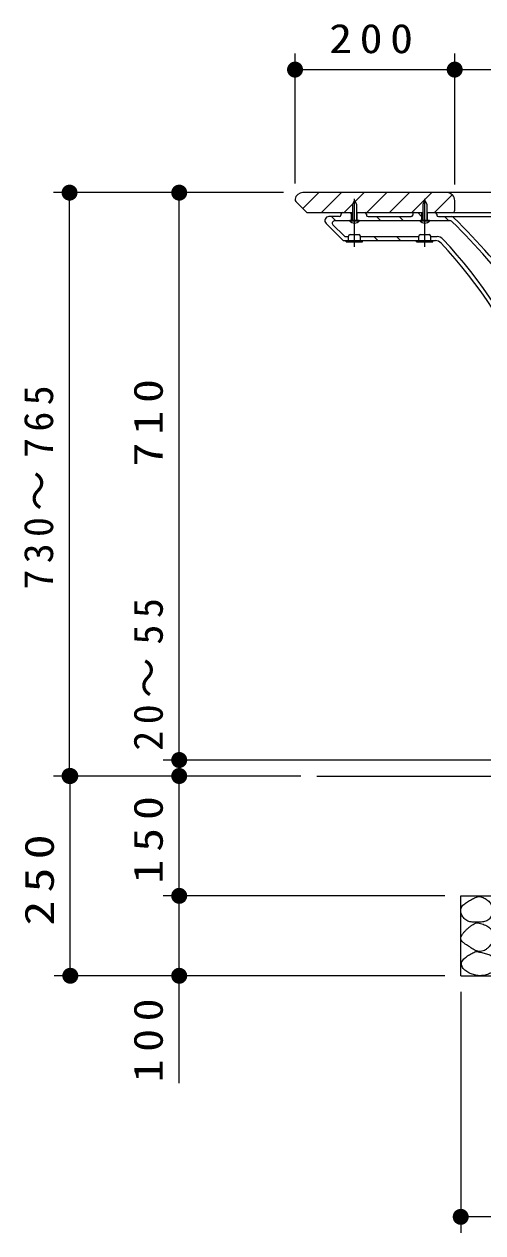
# Model space of a CAD drawing. Units: millimetres on the paper, scale 1:20. Extents: x -385 to 0, y 0 to 267.
# Drawn here: x -152.4 to -123.7, y 51.2 to 126.9 of the extents above; entities that cross this region are included whole.
import ezdxf

# ---------------------------------------------------------------- set-up
doc = ezdxf.new("R2010")
doc.units = ezdxf.units.MM
doc.linetypes.add('USER2', pattern=[6, 3, -1, 1, -1])
doc.layers.add('1_20', color=7, linetype='Continuous', lineweight=25)
doc.styles.add('ＭＳ ゴシック', font='')
doc.styles.get('ＭＳ ゴシック').set_extended_font_data('MS Gothic')

# ---------------------------------------------------------------- blocks, each defined once
blk = doc.blocks.new('filled_dot')
at = {"color": 0, "linetype": 'Continuous', "lineweight": -2, "const_width": 1.25}
blk.add_lwpolyline([(-0.625, 0, 1), (0.625, 0, 1)], format="xyb", close=True, dxfattribs=at)

msp = doc.modelspace()

# ---------------------------------------------------------------- linework, layer by layer
at = {"layer": '1_20', "lineweight": 13}
for p, q in [((-135.486, 116.91), (-135.486, 125.026)), ((-125.493, 116.828), (-125.493, 125.026)), ((-135.486, 124.026), (-125.493, 124.026)), ((-125.493, 124.026), (-74.743, 124.026)), ((-136.212, 116.328), (-150.597, 116.328)), ((-149.597, 79.828), (-149.597, 116.328)), ((-136.212, 116.328), (-143.734, 116.328)), ((-142.734, 80.828), (-142.734, 116.328)), ((-134.99, 115.326), (-133.988, 116.328)), ((-133.824, 115.078), (-132.574, 116.328)), ((-132.409, 115.078), (-131.159, 116.328)), ((-130.995, 115.078), (-129.745, 116.328)), ((-129.581, 115.078), (-128.331, 116.328)), ((-128.167, 115.078), (-126.917, 116.328)), ((-126.752, 115.078), (-125.644, 116.186)), ((-131.943, 114.973), (-132.049, 115.078)), ((-127.543, 114.815), (-127.806, 115.078)), ((-132.963, 114.578), (-133.213, 114.828)), ((-131.549, 114.578), (-131.593, 114.623)), ((-130.135, 114.578), (-130.385, 114.828)), ((-128.721, 114.578), (-128.971, 114.828)), ((-127.252, 114.578), (-127.243, 114.588)), ((-125.892, 114.578), (-126.142, 114.828)), ((-130.299, 113.328), (-130.549, 113.578)), ((-128.885, 113.328), (-129.135, 113.578)), ((-142.734, 79.828), (-142.734, 91.421)), ((-136.212, 80.828), (-143.734, 80.828)), ((-118.381, 80.828), (-143.734, 80.828)), ((-136.212, 79.828), (-150.597, 79.828)), ((-135.118, 79.828), (-150.55, 79.828)), ((-149.55, 67.328), (-149.55, 79.828)), ((-135.118, 79.828), (-143.734, 79.828)), ((-142.734, 72.328), (-142.734, 79.828)), ((-126.118, 72.328), (-143.734, 72.328)), ((-142.734, 60.607), (-142.734, 72.328)), ((-126.118, 67.328), (-150.55, 67.328)), ((-125.118, 66.328), (-125.118, 51.245)), ((-75.118, 52.245), (-125.118, 52.245))]:
    msp.add_line(p, q, dxfattribs=at)
at = {"layer": '1_20', "color": 3}
for p, q in [((-134.743, 115.078), (-135.445, 115.78)), ((-71.243, 116.328), (-134.993, 116.328)), ((-131.768, 115.828), (-131.893, 115.612)), ((-131.768, 115.828), (-131.643, 115.612)), ((-127.368, 115.828), (-127.493, 115.612)), ((-127.368, 115.828), (-127.243, 115.612)), ((-125.493, 115.228), (-125.493, 115.828)), ((-134.743, 115.078), (-131.893, 115.078)), ((-132.618, 114.978), (-132.618, 114.928)), ((-131.943, 114.578), (-131.943, 115.078)), ((-131.893, 115.612), (-131.893, 114.578)), ((-131.643, 115.612), (-131.643, 114.578)), ((-131.643, 115.078), (-127.493, 115.078)), ((-131.593, 114.578), (-131.593, 115.078)), ((-131.018, 114.978), (-131.018, 114.928)), ((-128.118, 114.978), (-128.118, 114.928)), ((-127.543, 114.578), (-127.543, 115.078)), ((-127.493, 115.612), (-127.493, 114.578)), ((-127.243, 115.612), (-127.243, 114.578)), ((-127.243, 115.078), (-71.493, 115.078)), ((-127.193, 114.578), (-127.193, 115.078)), ((-126.618, 114.978), (-126.618, 114.928)), ((-133.545, 114.402), (-132.472, 113.328)), ((-132.718, 114.828), (-133.368, 114.828)), ((-133.112, 114.322), (-132.412, 113.622)), ((-133.006, 114.578), (-125.822, 114.578)), ((-132.063, 114.578), (-132.063, 114.553)), ((-131.473, 114.578), (-132.063, 114.578)), ((-131.473, 114.553), (-132.063, 114.553)), ((-131.473, 114.578), (-131.473, 114.553)), ((-130.918, 114.828), (-128.218, 114.828)), ((-127.663, 114.578), (-127.663, 114.553)), ((-127.073, 114.578), (-127.663, 114.578)), ((-127.073, 114.553), (-127.663, 114.553)), ((-127.073, 114.578), (-127.073, 114.553)), ((-126.518, 114.828), (-72.868, 114.828)), ((-125.893, 114.828), (-125.796, 114.828)), ((-132.319, 113.578), (-132.143, 113.578)), ((-132.143, 113.328), (-132.143, 113.603)), ((-132.143, 113.328), (-132.143, 113.578)), ((-132.043, 113.703), (-131.493, 113.703)), ((-131.393, 113.328), (-131.393, 113.603)), ((-131.393, 113.328), (-131.393, 113.578)), ((-131.393, 113.578), (-127.743, 113.578)), ((-127.743, 113.328), (-127.743, 113.603)), ((-127.743, 113.328), (-127.743, 113.578)), ((-127.643, 113.703), (-127.093, 113.703)), ((-126.993, 113.328), (-126.993, 113.603)), ((-126.993, 113.328), (-126.993, 113.578)), ((-126.993, 113.578), (-126.596, 113.578)), ((-132.472, 113.328), (-126.705, 113.328)), ((-132.278, 113.253), (-132.278, 113.328)), ((-132.278, 113.253), (-131.258, 113.253)), ((-131.258, 113.253), (-131.258, 113.328)), ((-127.878, 113.253), (-127.878, 113.328)), ((-127.878, 113.253), (-126.858, 113.253)), ((-126.858, 113.253), (-126.858, 113.328)), ((-134.118, 79.828), (-72.118, 79.828)), ((-125.118, 72.328), (-75.118, 72.328)), ((-125.118, 67.328), (-125.118, 72.328)), ((-125.118, 67.328), (-75.118, 67.328))]:
    msp.add_line(p, q, dxfattribs=at)
at = {"layer": '1_20', "linetype": 'USER2', "lineweight": 13}
for p, q in [((-131.768, 112.944), (-131.768, 116.161)), ((-127.368, 112.944), (-127.368, 116.161))]:
    msp.add_line(p, q, dxfattribs=at)
at = {"layer": '1_20', "color": 3}
for centre, radius, start, end in [((-135.339, 115.886), 0.15, 170.56183, 225), ((-134.993, 115.828), 0.5, 90, 170.56183), ((-125.993, 115.828), 0.5, 0, 90), ((-132.518, 114.978), 0.1, 90, 180), ((-131.118, 114.978), 0.1, 0, 90), ((-128.018, 114.978), 0.1, 89.99999, 179.99999), ((-126.718, 114.978), 0.1, 0, 90), ((-125.643, 115.228), 0.15, 270, 0), ((-133.368, 114.578), 0.25, 90, 225), ((-133.006, 114.428), 0.15, 90, 225), ((-132.718, 114.928), 0.1, 270, 0), ((-131.768, 114.823), 0.4, 222.43594, 317.56406), ((-130.918, 114.928), 0.1, 180, 270), ((-128.218, 114.928), 0.1, 269.99999, 359.99999), ((-127.368, 114.823), 0.4, 222.43594, 317.56406), ((-126.518, 114.928), 0.1, 180, 270), ((-125.822, 114.328), 0.25, 45.52588, 90), ((-125.72, 114.578), 0.25, 45.67341, 90), ((-153.495, 86.142), 39.75, 27.26036, 45.52588), ((-153.495, 86.142), 40, 27.26036, 45.67341), ((-132.306, 113.728), 0.15, 225, 270), ((-132.043, 113.603), 0.1, 90, 180), ((-131.493, 113.603), 0.1, 0, 90), ((-127.643, 113.603), 0.1, 90, 180), ((-127.093, 113.603), 0.1, 0, 90), ((-126.596, 113.078), 0.5, 43.20184, 90), ((-126.705, 112.828), 0.5, 42.99209, 90), ((-148.282, 92.712), 30, 3, 42.99209), ((-148.282, 92.712), 30.25, 3, 43.20184)]:
    msp.add_arc(centre, radius, start, end, dxfattribs=at)
at = {"layer": '1_20'}
for points, knots in [([(-123.996, 72.298), (-124.041, 72.284), (-124.086, 72.27), (-124.13, 72.254), (-124.175, 72.237), (-124.218, 72.219), (-124.261, 72.199), (-124.304, 72.179), (-124.347, 72.158), (-124.388, 72.136), (-124.43, 72.114), (-124.472, 72.091), (-124.513, 72.067), (-124.554, 72.044), (-124.594, 72.019), (-124.634, 71.994), (-124.675, 71.97), (-124.715, 71.945), (-124.754, 71.919), (-124.794, 71.892), (-124.833, 71.865), (-124.87, 71.836), (-124.906, 71.806), (-124.943, 71.776), (-124.975, 71.741), (-125.007, 71.706), (-125.038, 71.669), (-125.061, 71.628), (-125.083, 71.588), (-125.102, 71.542), (-125.111, 71.496), (-125.119, 71.451), (-125.119, 71.402), (-125.115, 71.355), (-125.11, 71.308), (-125.098, 71.261), (-125.084, 71.217), (-125.069, 71.172), (-125.049, 71.128), (-125.027, 71.087), (-125.004, 71.045), (-124.978, 71.005), (-124.949, 70.968), (-124.92, 70.931), (-124.888, 70.896), (-124.853, 70.865), (-124.817, 70.834), (-124.778, 70.805), (-124.737, 70.783), (-124.696, 70.76), (-124.652, 70.742), (-124.607, 70.727), (-124.562, 70.713), (-124.515, 70.704), (-124.468, 70.696), (-124.422, 70.689), (-124.374, 70.686), (-124.327, 70.683), (-124.28, 70.681), (-124.233, 70.681), (-124.185, 70.681), (-124.138, 70.681), (-124.091, 70.682), (-124.043, 70.683), (-123.996, 70.684), (-123.949, 70.685), (-123.902, 70.688), (-123.854, 70.691), (-123.807, 70.694), (-123.76, 70.701), (-123.713, 70.707), (-123.666, 70.714), (-123.621, 70.726), (-123.575, 70.738), (-123.529, 70.753), (-123.487, 70.773), (-123.445, 70.794), (-123.404, 70.819), (-123.368, 70.849), (-123.332, 70.879), (-123.3, 70.916), (-123.272, 70.953), (-123.244, 70.991), (-123.22, 71.033), (-123.2, 71.076), (-123.181, 71.119), (-123.165, 71.164), (-123.153, 71.209), (-123.14, 71.255), (-123.132, 71.302), (-123.128, 71.349), (-123.124, 71.396), (-123.123, 71.444), (-123.128, 71.491), (-123.132, 71.537), (-123.141, 71.585), (-123.154, 71.63), (-123.166, 71.675), (-123.183, 71.72), (-123.204, 71.762), (-123.224, 71.805), (-123.249, 71.846), (-123.276, 71.884), (-123.303, 71.923), (-123.335, 71.959), (-123.368, 71.992), (-123.401, 72.026), (-123.438, 72.056), (-123.476, 72.084), (-123.513, 72.113), (-123.554, 72.138), (-123.595, 72.161), (-123.636, 72.184), (-123.679, 72.204), (-123.723, 72.222), (-123.767, 72.239), (-123.812, 72.255), (-123.857, 72.268), (-123.903, 72.28), (-123.949, 72.289), (-123.996, 72.298)], [0, 0, 0, 0, 1, 1, 1, 2, 2, 2, 3, 3, 3, 4, 4, 4, 5, 5, 5, 6, 6, 6, 7, 7, 7, 8, 8, 8, 9, 9, 9, 10, 10, 10, 11, 11, 11, 12, 12, 12, 13, 13, 13, 14, 14, 14, 15, 15, 15, 16, 16, 16, 17, 17, 17, 18, 18, 18, 19, 19, 19, 20, 20, 20, 21, 21, 21, 22, 22, 22, 23, 23, 23, 24, 24, 24, 25, 25, 25, 26, 26, 26, 27, 27, 27, 28, 28, 28, 29, 29, 29, 30, 30, 30, 31, 31, 31, 32, 32, 32, 33, 33, 33, 34, 34, 34, 35, 35, 35, 36, 36, 36, 37, 37, 37, 38, 38, 38, 39, 39, 39, 40, 40, 40, 40]), ([(-124.123, 70.651), (-124.173, 70.628), (-124.224, 70.605), (-124.272, 70.579), (-124.321, 70.552), (-124.368, 70.523), (-124.414, 70.493), (-124.46, 70.462), (-124.505, 70.429), (-124.549, 70.395), (-124.592, 70.361), (-124.635, 70.326), (-124.676, 70.289), (-124.718, 70.253), (-124.759, 70.216), (-124.799, 70.177), (-124.838, 70.138), (-124.877, 70.098), (-124.913, 70.056), (-124.949, 70.015), (-124.985, 69.972), (-125.015, 69.925), (-125.044, 69.879), (-125.075, 69.829), (-125.09, 69.778), (-125.105, 69.726), (-125.115, 69.665), (-125.103, 69.614), (-125.092, 69.563), (-125.056, 69.514), (-125.022, 69.471), (-124.988, 69.429), (-124.942, 69.395), (-124.898, 69.361), (-124.855, 69.327), (-124.808, 69.297), (-124.762, 69.266), (-124.716, 69.236), (-124.668, 69.207), (-124.622, 69.177), (-124.575, 69.147), (-124.529, 69.116), (-124.483, 69.086), (-124.437, 69.056), (-124.391, 69.024), (-124.343, 68.996), (-124.296, 68.967), (-124.248, 68.938), (-124.198, 68.915), (-124.148, 68.892), (-124.096, 68.87), (-124.042, 68.859), (-123.989, 68.847), (-123.932, 68.843), (-123.877, 68.847), (-123.823, 68.851), (-123.768, 68.866), (-123.716, 68.884), (-123.664, 68.902), (-123.614, 68.928), (-123.567, 68.957), (-123.52, 68.986), (-123.475, 69.02), (-123.434, 69.056), (-123.392, 69.092), (-123.353, 69.132), (-123.318, 69.175), (-123.283, 69.217), (-123.25, 69.263), (-123.222, 69.31), (-123.194, 69.358), (-123.17, 69.408), (-123.15, 69.459), (-123.13, 69.511), (-123.113, 69.564), (-123.102, 69.618), (-123.091, 69.672), (-123.084, 69.728), (-123.083, 69.783), (-123.082, 69.838), (-123.085, 69.895), (-123.096, 69.948), (-123.106, 70.002), (-123.122, 70.057), (-123.146, 70.106), (-123.169, 70.156), (-123.2, 70.203), (-123.235, 70.246), (-123.27, 70.288), (-123.311, 70.326), (-123.354, 70.361), (-123.397, 70.396), (-123.444, 70.426), (-123.492, 70.453), (-123.54, 70.48), (-123.591, 70.504), (-123.642, 70.526), (-123.693, 70.547), (-123.745, 70.565), (-123.798, 70.582), (-123.851, 70.598), (-123.905, 70.611), (-123.959, 70.623), (-124.013, 70.635), (-124.068, 70.643), (-124.123, 70.651)], [0, 0, 0, 0, 1, 1, 1, 2, 2, 2, 3, 3, 3, 4, 4, 4, 5, 5, 5, 6, 6, 6, 7, 7, 7, 8, 8, 8, 9, 9, 9, 10, 10, 10, 11, 11, 11, 12, 12, 12, 13, 13, 13, 14, 14, 14, 15, 15, 15, 16, 16, 16, 17, 17, 17, 18, 18, 18, 19, 19, 19, 20, 20, 20, 21, 21, 21, 22, 22, 22, 23, 23, 23, 24, 24, 24, 25, 25, 25, 26, 26, 26, 27, 27, 27, 28, 28, 28, 29, 29, 29, 30, 30, 30, 31, 31, 31, 32, 32, 32, 33, 33, 33, 34, 34, 34, 35, 35, 35, 35]), ([(-124.163, 68.854), (-124.253, 68.811), (-124.343, 68.769), (-124.43, 68.721), (-124.518, 68.673), (-124.605, 68.624), (-124.686, 68.567), (-124.767, 68.51), (-124.854, 68.452), (-124.917, 68.379), (-124.981, 68.305), (-125.054, 68.215), (-125.068, 68.126), (-125.081, 68.036), (-125.045, 67.925), (-124.999, 67.843), (-124.954, 67.76), (-124.87, 67.69), (-124.793, 67.63), (-124.715, 67.569), (-124.625, 67.52), (-124.536, 67.479), (-124.446, 67.437), (-124.35, 67.404), (-124.254, 67.38), (-124.158, 67.356), (-124.058, 67.34), (-123.96, 67.335), (-123.861, 67.331), (-123.759, 67.336), (-123.662, 67.353), (-123.565, 67.37), (-123.468, 67.4), (-123.377, 67.437), (-123.285, 67.475), (-123.196, 67.524), (-123.115, 67.58), (-123.034, 67.637), (-122.954, 67.702), (-122.892, 67.777), (-122.83, 67.853), (-122.761, 67.944), (-122.745, 68.034), (-122.73, 68.124), (-122.752, 68.238), (-122.799, 68.317), (-122.846, 68.396), (-122.944, 68.454), (-123.027, 68.506), (-123.11, 68.559), (-123.205, 68.595), (-123.297, 68.632), (-123.39, 68.668), (-123.485, 68.697), (-123.581, 68.724), (-123.677, 68.752), (-123.774, 68.775), (-123.871, 68.797), (-123.968, 68.818), (-124.066, 68.836), (-124.163, 68.854)], [0, 0, 0, 0, 1, 1, 1, 2, 2, 2, 3, 3, 3, 4, 4, 4, 5, 5, 5, 6, 6, 6, 7, 7, 7, 8, 8, 8, 9, 9, 9, 10, 10, 10, 11, 11, 11, 12, 12, 12, 13, 13, 13, 14, 14, 14, 15, 15, 15, 16, 16, 16, 17, 17, 17, 18, 18, 18, 19, 19, 19, 20, 20, 20, 20])]:
    msp.add_open_spline(points, degree=3, knots=knots, dxfattribs=at)

# ---------------------------------------------------------------- block references
at = {"layer": '1_20', "lineweight": 13, "xscale": 0.4, "yscale": 0.4}
for p in [(-135.486, 124.026), (-125.493, 124.026), (-125.118, 52.245)]:
    msp.add_blockref('filled_dot', p, dxfattribs=at)
for p, rotation in [((-125.493, 124.026), 180), ((-149.597, 116.328), 270), ((-142.734, 116.328), 270), ((-142.734, 80.828), 90), ((-142.734, 80.828), 270), ((-149.597, 79.828), 90), ((-149.55, 79.828), 270), ((-142.734, 79.828), 90), ((-142.734, 79.828), 270), ((-142.734, 72.328), 90), ((-142.734, 72.328), 270), ((-149.55, 67.328), 90), ((-142.734, 67.328), 90)]:
    msp.add_blockref('filled_dot', p, dxfattribs=dict(at, rotation=rotation))

# ---------------------------------------------------------------- texts
at = {"layer": '1_20', "insert": (-130.49, 125.026), "char_height": 1.833, "attachment_point": 8, "style": 'ＭＳ ゴシック'}
msp.add_mtext('\\T1.33;\\W1.15;200', dxfattribs=at)
at = {"layer": '1_20', "char_height": 1.833, "attachment_point": 8, "rotation": 90, "style": 'ＭＳ ゴシック'}
for s, insert in [('\\T1.33;\\W1.2;710', (-143.734, 102.173)), ('\\T1.32;730～765', (-150.597, 98.078)), ('\\T1.33;20～55', (-143.734, 86.388)), ('\\T1.33;\\W1.2;150', (-143.734, 76.078)), ('\\T1.33;\\W1.25;250', (-150.55, 73.578)), ('\\T1.33;\\W1.15;100', (-143.734, 63.523))]:
    msp.add_mtext(s, dxfattribs=dict(at, insert=insert))

doc.saveas('drawing.dxf')
